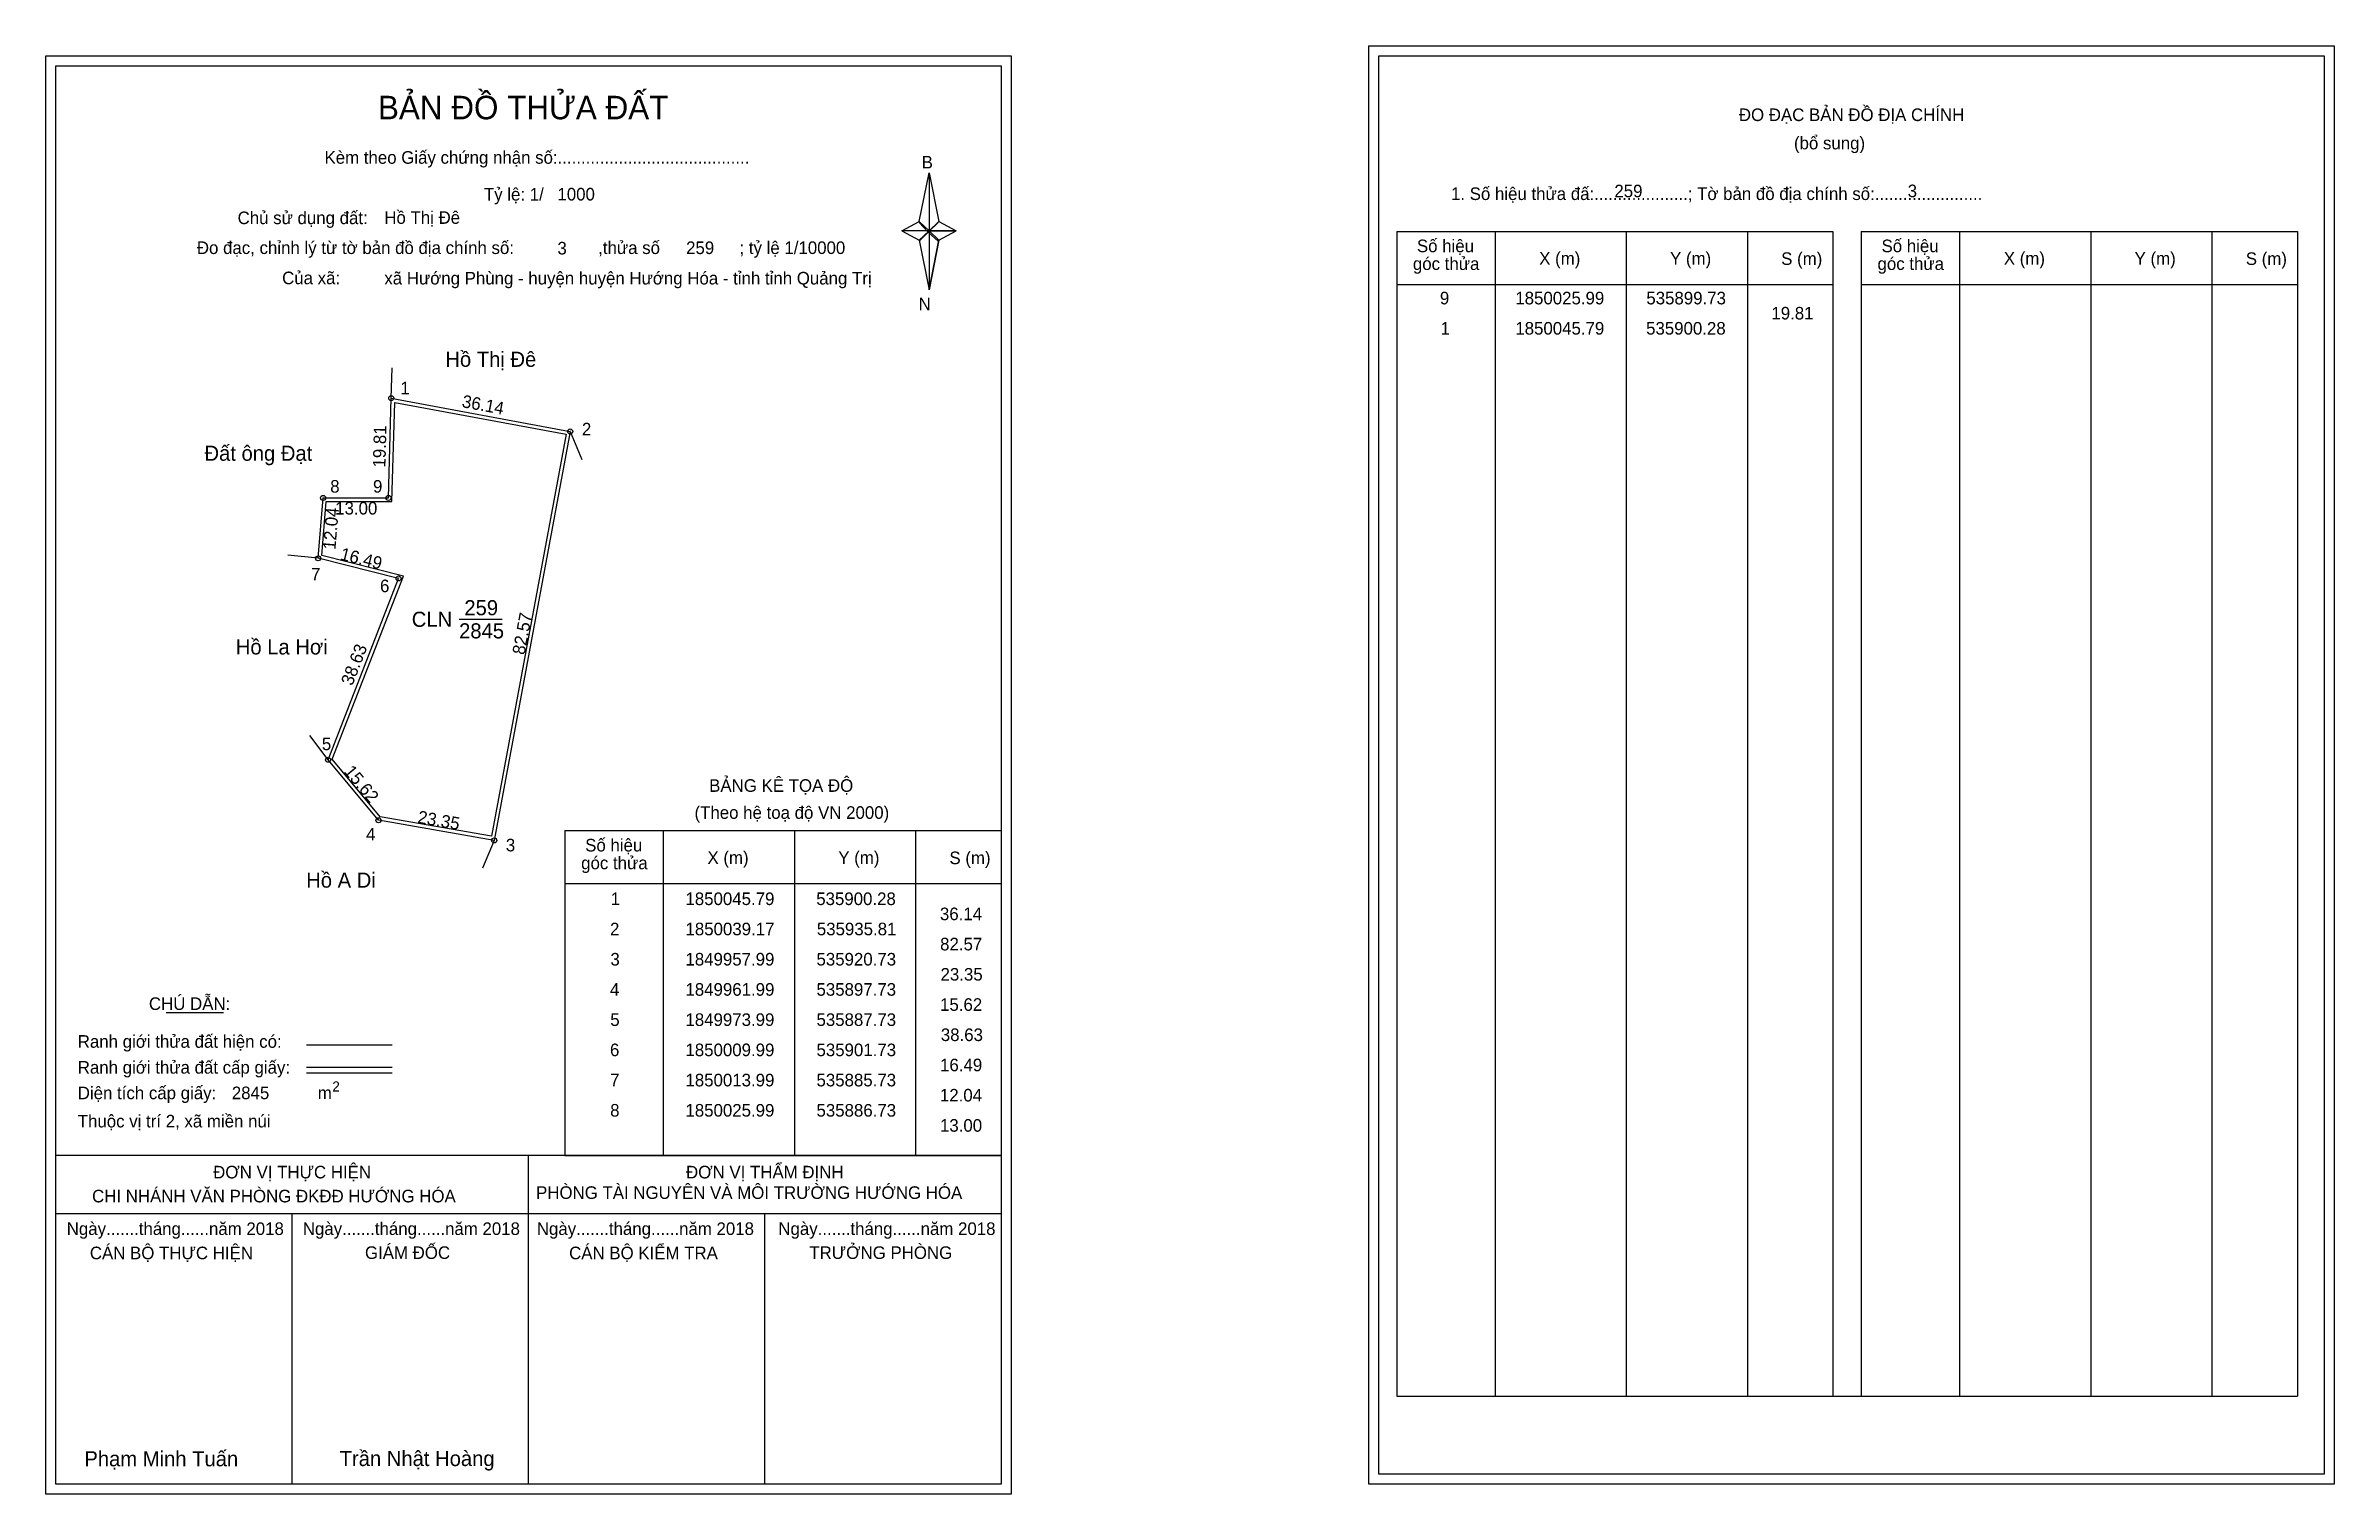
# Model space of a CAD drawing. Extents: x 535832 to 536286, y 1849828 to 1850116.
import ezdxf

# ---------------------------------------------------------------- set-up
doc = ezdxf.new("R2010")
doc.units = 0
for name, color, linetype in [('Level 1', 7, 'Continuous'), ('Level 10', 7, 'Continuous'), ('Level 11', 7, 'Continuous'), ('Level 13', 7, 'Continuous'), ('Level 27', 7, 'Continuous'), ('Level 3', 7, 'Continuous'), ('Level 36', 7, 'Continuous'), ('Level 49', 7, 'Continuous'), ('Level 53', 7, 'Continuous'), ('Level 55', 7, 'Continuous'), ('Level 6', 7, 'Continuous'), ('Level 63', 7, 'Continuous'), ('Level 9', 7, 'Continuous')]:
    doc.layers.add(name, color=color, linetype=linetype)

msp = doc.modelspace()

# ---------------------------------------------------------------- linework, layer by layer
at = {"layer": 'Level 1'}
for p, q in [((535833.67, 1850111.75), (535833.67, 1850111.75)), ((536096.39, 1850113.75), (536096.39, 1850113.75)), ((536005.09, 1850080.87), (536007.06, 1850090.51)), ((536007.06, 1850090.51), (536007.06, 1850078.99)), ((536007.06, 1850090.51), (536009.03, 1850080.87)), ((536001.65, 1850078.99), (536005.09, 1850080.87)), ((536005.09, 1850080.87), (536007.06, 1850078.99)), ((536006.91, 1850078.77), (536005.09, 1850080.65)), ((536008.88, 1850080.65), (536006.91, 1850078.77)), ((536006.91, 1850078.77), (536008.88, 1850080.65)), ((536009.03, 1850080.87), (536007.06, 1850078.99)), ((536007.06, 1850078.99), (536005.09, 1850077.15)), ((536006.91, 1850078.77), (536005.09, 1850076.93)), ((536005.09, 1850076.93), (536006.91, 1850078.77)), ((536005.09, 1850077.15), (536007.06, 1850067.29)), ((536008.88, 1850076.93), (536006.91, 1850078.77)), ((536007.06, 1850078.99), (536007.06, 1850067.29)), ((536007.06, 1850078.99), (536012.47, 1850078.99)), ((536007.06, 1850078.99), (536009.03, 1850077.15)), ((536009.03, 1850077.15), (536007.06, 1850067.29)), ((536009.03, 1850077.15), (536012.47, 1850078.99)), ((536099.92, 1850078.9), (536186.52, 1850078.9)), ((536119.51, 1849847.63), (536119.51, 1850078.9)), ((536145.58, 1849847.63), (536145.58, 1850078.9)), ((536169.56, 1850078.9), (536169.56, 1849847.63)), ((536186.52, 1850078.9), (536186.52, 1849847.63)), ((536192.18, 1850078.9), (536278.78, 1850078.9)), ((536211.77, 1849847.63), (536211.77, 1850078.9)), ((536237.84, 1849847.63), (536237.84, 1850078.9)), ((536261.81, 1850078.9), (536261.81, 1849847.63)), ((536278.78, 1850078.9), (536278.78, 1849847.63)), ((536099.92, 1850068.37), (536186.52, 1850068.37)), ((536192.18, 1850068.37), (536278.78, 1850068.37)), ((535934.76, 1849959.93), (536021.36, 1849959.93)), ((535954.35, 1849895.4), (535954.35, 1849959.93)), ((535980.42, 1849895.4), (535980.42, 1849959.93)), ((536004.4, 1849959.93), (536004.4, 1849895.4)), ((535934.76, 1849949.4), (536021.36, 1849949.4)), ((535855.59, 1849923.82), (535866.99, 1849923.82)), ((535883.45, 1849917.41), (535900.46, 1849917.41)), ((535883.45, 1849912.97), (535900.46, 1849912.97)), ((535883.45, 1849911.87), (535900.46, 1849911.87)), ((535940.5, 1849895.4), (535833.67, 1849895.4)), ((536021.36, 1849895.4), (535916.52, 1849895.4)), ((535927.52, 1849830.18), (535927.52, 1849895.4)), ((535934.76, 1849895.4), (536021.36, 1849895.4)), ((536021.37, 1849883.85), (535833.67, 1849883.85)), ((535880.59, 1849830.18), (535880.59, 1849883.85)), ((535974.44, 1849830.18), (535974.44, 1849883.85)), ((536099.92, 1849847.63), (536278.78, 1849847.63)), ((536021.36, 1849830.18), (536021.36, 1849830.18)), ((536284.09, 1849832.18), (536284.09, 1849832.18))]:
    msp.add_line(p, q, dxfattribs=at)
for points in [[(536005.09, 1850080.87), (536007.06, 1850090.51), (536007.06, 1850078.99)], [(536007.06, 1850078.99), (536009.03, 1850080.87), (536012.47, 1850078.99)], [(536001.65, 1850078.99), (536005.09, 1850077.15), (536007.06, 1850078.99)], [(536007.06, 1850078.99), (536007.06, 1850067.29), (536009.03, 1850077.15)]]:
    msp.add_lwpolyline(points, close=True, dxfattribs=at)
at = {"layer": 'Level 10'}
for p, q in [((535899.73, 1850025.99), (535900.28, 1850045.79)), ((535900.28, 1850045.79), (535935.81, 1850039.17)), ((535900.41, 1850025.29), (535900.96, 1850044.95)), ((535900.96, 1850044.95), (535934.99, 1850038.61)), ((535935.81, 1850039.17), (535920.73, 1849957.99)), ((535934.99, 1850038.61), (535920.17, 1849958.8)), ((535885.73, 1850013.99), (535886.73, 1850025.99)), ((535886.48, 1850014.52), (535887.37, 1850025.29)), ((535886.73, 1850025.99), (535899.73, 1850025.99)), ((535887.37, 1850025.29), (535900.41, 1850025.29)), ((535901.73, 1850009.99), (535885.73, 1850013.99)), ((535902.67, 1850010.48), (535886.48, 1850014.52)), ((535887.73, 1849973.99), (535901.73, 1850009.99)), ((535888.53, 1849974.12), (535902.67, 1850010.48)), ((535897.73, 1849961.99), (535887.73, 1849973.99)), ((535898.1, 1849962.64), (535888.53, 1849974.12)), ((535920.73, 1849957.99), (535897.73, 1849961.99)), ((535920.17, 1849958.8), (535898.1, 1849962.64))]:
    msp.add_line(p, q, dxfattribs=at)
at = {"layer": 'Level 11'}
for centre in [(535900.28, 1850045.79), (535935.81, 1850039.17), (535935.81, 1850039.17), (535886.73, 1850025.99), (535899.73, 1850025.99), (535885.73, 1850013.99), (535901.73, 1850009.99), (535887.73, 1849973.99), (535897.73, 1849961.99), (535920.73, 1849957.99)]:
    msp.add_circle(centre, 0.5, dxfattribs=at)
at = {"layer": 'Level 27'}
for p, q in [((535900.28, 1850045.79), (535900.45, 1850051.79)), ((535935.81, 1850039.17), (535938.09, 1850033.62)), ((535885.73, 1850013.99), (535879.76, 1850014.6)), ((535887.73, 1849973.99), (535884.13, 1849978.79)), ((535920.73, 1849957.99), (535918.37, 1849952.48))]:
    msp.add_line(p, q, dxfattribs=at)
at = {"layer": 'Level 3'}
for p, q in [((536099.92, 1850078.9), (536099.92, 1849847.63)), ((536192.18, 1850078.9), (536192.18, 1849847.63)), ((535934.76, 1849959.93), (535934.76, 1849895.4))]:
    msp.add_line(p, q, dxfattribs=at)
at = {"layer": 'Level 63'}
for points in [[(535831.67, 1850113.75), (536023.37, 1850113.75), (536023.37, 1849828.18), (535831.67, 1849828.18)], [(535833.67, 1850111.75), (536021.37, 1850111.75), (536021.37, 1849830.18), (535833.67, 1849830.18)], [(536094.39, 1850115.75), (536286.09, 1850115.75), (536286.09, 1849830.18), (536094.39, 1849830.18)], [(536096.39, 1850113.75), (536284.09, 1850113.75), (536284.09, 1849832.18), (536096.39, 1849832.18)]]:
    msp.add_lwpolyline(points, close=True, dxfattribs=at)
at = {"layer": 'Level 9'}
msp.add_line((535913.73, 1850001.89), (535922.32, 1850001.89), dxfattribs=at)

# ---------------------------------------------------------------- texts
at = {"layer": 'Level 1'}
for s, height, p in [('BẢN ĐỒ THỬA ĐẤT', 4.6657, (535897.63, 1850101.16)), ('ĐO ĐẠC BẢN ĐỒ ĐỊA CHÍNH', 2.5, (536167.87, 1850100.81)), ('(bổ sung)', 2.5, (536178.81, 1850095.19)), ('Kèm theo Giấy chứng nhận số:.........................................', 2.5, (535887.02, 1850092.33)), ('B', 2.5, (536005.6, 1850091.39)), ('1. Số hiệu thửa đấ:....................; Tờ bản đồ địa chính số:.......................', 2.5, (536110.7, 1850085.13)), ('Chủ sử dụng đất:', 2.5, (535869.76, 1850080.34)), ('Đo đạc, chỉnh lý từ tờ bản đồ địa chính số:                  ,thửa số                 ; tỷ lệ 1/10000', 2.5, (535861.67, 1850074.41)), ('Số hiệu', 2.5, (536103.94, 1850074.77)), ('Số hiệu', 2.5, (536196.2, 1850074.77)), ('Của xã:', 2.5, (535878.6, 1850068.41)), ('góc thửa', 2.5, (536103.14, 1850071.24)), ('X (m)', 2.5, (536128.22, 1850072.29)), ('Y (m)', 2.5, (536154.2, 1850072.29)), ('S (m)', 2.5, (536176.27, 1850072.24)), ('góc thửa', 2.5, (536195.4, 1850071.24)), ('X (m)', 2.5, (536220.48, 1850072.29)), ('Y (m)', 2.5, (536246.45, 1850072.29)), ('S (m)', 2.5, (536268.53, 1850072.24)), ('N', 2.5, (536005, 1850063.22)), ('BẢNG KÊ TỌA ĐỘ', 2.5, (535963.4, 1849967.63)), ('(Theo hệ toạ độ VN 2000)', 2.5, (535960.49, 1849962.27)), ('Số hiệu', 2.5, (535938.78, 1849955.79)), ('góc thửa', 2.5, (535937.98, 1849952.26)), ('X (m)', 2.5, (535963.06, 1849953.32)), ('Y (m)', 2.5, (535989.04, 1849953.32)), ('S (m)', 2.5, (536011.11, 1849953.27)), ('CHÚ DẪN:', 2.5, (535852.15, 1849924.32)), ('Ranh giới thửa đất hiện có:', 2.5, (535838.02, 1849916.82)), ('Ranh giới thửa đất cấp giấy:', 2.5, (535838.02, 1849911.68)), ('Diện tích cấp giấy:', 2.5, (535838.02, 1849906.6)), ('m', 2.5, (535885.67, 1849906.62)), ('2', 2, (535888.57, 1849908.13)), ('Thuộc vị trí 2, xã miền núi', 2.5, (535838.02, 1849901)), ('ĐƠN VỊ THỰC HIỆN', 2.5, (535864.9, 1849890.88)), ('ĐƠN VỊ THẨM ĐỊNH', 2.5, (535958.8, 1849890.88)), ('CHI NHÁNH VĂN PHÒNG ĐKĐĐ HƯỚNG HÓA', 2.5, (535840.86, 1849886.12)), ('PHÒNG TÀI NGUYÊN VÀ MÔI TRƯỜNG HƯỚNG HÓA', 2.5, (535929.03, 1849886.81)), ('Ngày.......tháng......năm 2018', 2.5, (535835.83, 1849879.65)), ('Ngày.......tháng......năm 2018', 2.5, (535882.71, 1849879.65)), ('Ngày.......tháng......năm 2018', 2.5, (535929.18, 1849879.65)), ('Ngày.......tháng......năm 2018', 2.5, (535977.14, 1849879.65)), ('CÁN BỘ THỰC HIỆN', 2.5, (535840.42, 1849874.83)), ('GIÁM ĐỐC', 2.5, (535895.05, 1849874.89)), ('CÁN BỘ KIỂM TRA', 2.5, (535935.59, 1849874.83)), ('TRƯỞNG PHÒNG', 2.5, (535983.28, 1849874.89)), ('Phạm Minh Tuấn', 3, (535839.33, 1849833.72)), ('Trần Nhật Hoàng', 3, (535890.02, 1849833.77))]:
    msp.add_text(s, height=height, dxfattribs=at).set_placement(p)
at = {"layer": 'Level 11'}
msp.add_text('Tỷ lệ: 1/', height=2.5, dxfattribs=at).set_placement((535918.67, 1850085.02))
at = {"layer": 'Level 13'}
for s, p in [('CLN', (535904.34, 1850000.39)), ('259', (535914.79, 1850002.69)), ('2845', (535913.74, 1849998.09))]:
    msp.add_text(s, height=3, dxfattribs=at).set_placement(p)
at = {"layer": 'Level 36'}
for s, p in [('Hồ Thị Đê', (535911.01, 1850052.01)), ('Đất ông Đạt', (535863.18, 1850033.36)), ('Hồ La Hơi', (535869.4, 1849994.9)), ('Hồ A Di', (535883.38, 1849948.61))]:
    msp.add_text(s, height=3, dxfattribs=at).set_placement(p)
at = {"layer": 'Level 49'}
for s, rotation, p in [('36.14', 349.4456, (535914.17, 1850044.02)), ('19.81', 88.4089, (535899.1, 1850031.99)), ('12.04', 85.2364, (535889.18, 1850015.64)), ('16.49', 345.9638, (535889.97, 1850013.75)), ('82.57', 79.4767, (535926.74, 1849994.72)), ('38.63', 68.7495, (535892.53, 1849988.55)), ('15.62', 309.8056, (535890.73, 1849971.64)), ('23.35', 350.1342, (535905.39, 1849961.47))]:
    msp.add_text(s, height=2.5, rotation=rotation, dxfattribs=at).set_placement(p)
msp.add_text('13.00', height=2.5, dxfattribs=at).set_placement((535889.14, 1850022.69))
at = {"layer": 'Level 53'}
for s, p in [('9', (536108.5, 1850064.41)), ('1850025.99', (536123.48, 1850064.41)), ('535899.73', (536149.5, 1850064.41)), ('19.81', (536174.33, 1850061.41)), ('1', (536108.64, 1850058.41)), ('1850045.79', (536123.48, 1850058.41)), ('535900.28', (536149.45, 1850058.41)), ('1', (535943.86, 1849945.15)), ('1850045.79', (535958.69, 1849945.15)), ('535900.28', (535984.66, 1849945.15)), ('36.14', (536009.22, 1849942.15)), ('2', (535943.71, 1849939.15)), ('1850039.17', (535958.7, 1849939.15)), ('535935.81', (535984.78, 1849939.15)), ('3', (535943.79, 1849933.15)), ('1849957.99', (535958.69, 1849933.15)), ('535920.73', (535984.71, 1849933.15)), ('82.57', (536009.26, 1849936.15)), ('23.35', (536009.34, 1849930.15)), ('4', (535943.7, 1849927.15)), ('1849961.99', (535958.69, 1849927.15)), ('535897.73', (535984.71, 1849927.15)), ('15.62', (536009.25, 1849924.15)), ('5', (535943.76, 1849921.15)), ('1849973.99', (535958.69, 1849921.15)), ('535887.73', (535984.71, 1849921.15)), ('38.63', (536009.4, 1849918.15)), ('6', (535943.7, 1849915.15)), ('1850009.99', (535958.69, 1849915.15)), ('535901.73', (535984.71, 1849915.15)), ('7', (535943.72, 1849909.15)), ('1850013.99', (535958.69, 1849909.15)), ('535885.73', (535984.71, 1849909.15)), ('16.49', (536009.25, 1849912.15)), ('12.04', (536009.22, 1849906.15)), ('8', (535943.74, 1849903.15)), ('1850025.99', (535958.69, 1849903.15)), ('535886.73', (535984.71, 1849903.15)), ('13.00', (536009.23, 1849900.15))]:
    msp.add_text(s, height=2.5, dxfattribs=at).set_placement(p)
at = {"layer": 'Level 55'}
for s, height, p in [('294', 0.11, (535900.16, 1850045.68)), ('1', 0.4, (535900.17, 1850045.79)), ('0', 0.11, (535900.24, 1850045.68)), ('2', 0.4, (535935.67, 1850039.17)), ('294', 0.11, (535935.69, 1850039.06)), ('8', 0.4, (535886.6, 1850025.99)), ('0', 0.11, (535886.69, 1850025.88)), ('9', 0.4, (535899.59, 1850025.99)), ('0', 0.11, (535899.69, 1850025.88)), ('7', 0.4, (535885.6, 1850013.99)), ('0', 0.11, (535885.69, 1850013.88)), ('0', 0.11, (535885.69, 1850013.88)), ('6', 0.4, (535901.59, 1850009.99)), ('0', 0.11, (535901.69, 1850009.88)), ('0', 0.11, (535901.69, 1850009.88)), ('5', 0.4, (535887.6, 1849973.99)), ('0', 0.11, (535887.69, 1849973.88)), ('0', 0.11, (535887.69, 1849973.88)), ('0', 0.11, (535887.69, 1849973.88)), ('0', 0.11, (535887.69, 1849973.88)), ('4', 0.4, (535897.59, 1849961.99)), ('0', 0.11, (535897.69, 1849961.88)), ('0', 0.11, (535897.69, 1849961.88)), ('3', 0.4, (535920.61, 1849957.99)), ('0', 0.11, (535920.69, 1849957.88)), ('0', 0.11, (535920.69, 1849957.88))]:
    msp.add_text(s, height=height, dxfattribs=at).set_placement(p)
at = {"layer": 'Level 6'}
for s, p in [('1000', (535933.27, 1850085.04)), ('259', (536143.15, 1850085.67)), ('3', (536201.39, 1850085.69)), ('Hồ Thị Đê', (535898.89, 1850080.4)), ('3', (535933.27, 1850074.32)), ('259', (535958.82, 1850074.4)), ('xã Hướng Phùng - huyện huyện Hướng Hóa - tỉnh tỉnh Quảng Trị', (535898.9, 1850068.36)), ('2845', (535868.61, 1849906.61))]:
    msp.add_text(s, height=2.5, dxfattribs=at).set_placement(p)
at = {"layer": 'Level 9'}
for s, p in [('1', (535902.07, 1850046.55)), ('2', (535938.13, 1850038.39)), ('8', (535888.15, 1850027.03)), ('9', (535896.65, 1850027.03)), ('7', (535884.34, 1850009.59)), ('6', (535898.04, 1850007.27)), ('5', (535886.49, 1849975.91)), ('4', (535895.27, 1849957.97)), ('3', (535923.02, 1849955.81))]:
    msp.add_text(s, height=2.5, dxfattribs=at).set_placement(p)

doc.saveas('drawing.dxf')
